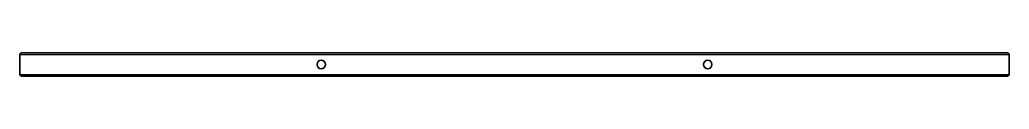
# Model space of a CAD drawing. Header units: inches. Extents: x 0 to 1280, y 0 to 30.
import ezdxf

# ---------------------------------------------------------------- set-up
doc = ezdxf.new("R2010")
doc.units = ezdxf.units.IN
doc.header["$MEASUREMENT"] = 0
doc.layers.add('SIMUMAK Visible (ISO)', color=7, linetype='Continuous', lineweight=35)
doc.layers.add('SIMUMAK Visible Narrow (ISO)', color=7, linetype='Continuous', lineweight=25)

# ---------------------------------------------------------------- blocks, each defined once
blk = doc.blocks.new('DIN 30 x 30 x 1_5 00000042_Sheet_3_VIEW23')
at = {"layer": 'SIMUMAK Visible (ISO)'}
for p, q in [((-637.7, 15), (637.7, 15)), ((-640, -12.8), (-640, 12.7)), ((640, -12.8), (640, 12.7)), ((-637.7, -15), (637.7, -15))]:
    blk.add_line(p, q, dxfattribs=at)
for centre in [(-250, 0), (250, 0)]:
    blk.add_circle(centre, 5.5, dxfattribs=at)
for centre, start, end in [((-637.7, 12.7), 90, 180), ((637.7, 12.7), 0, 90), ((-637.7, -12.8), 180, 270), ((637.7, -12.8), 270, 0)]:
    blk.add_arc(centre, 2.25, start, end, dxfattribs=at)
at = {"layer": 'SIMUMAK Visible Narrow (ISO)'}
for p, q in [((-640, 12.7), (640, 12.7)), ((-640, -12.8), (640, -12.8))]:
    blk.add_line(p, q, dxfattribs=at)

msp = doc.modelspace()

# ---------------------------------------------------------------- block references
msp.add_blockref('DIN 30 x 30 x 1_5 00000042_Sheet_3_VIEW23', (640, 15))

doc.saveas('drawing.dxf')
